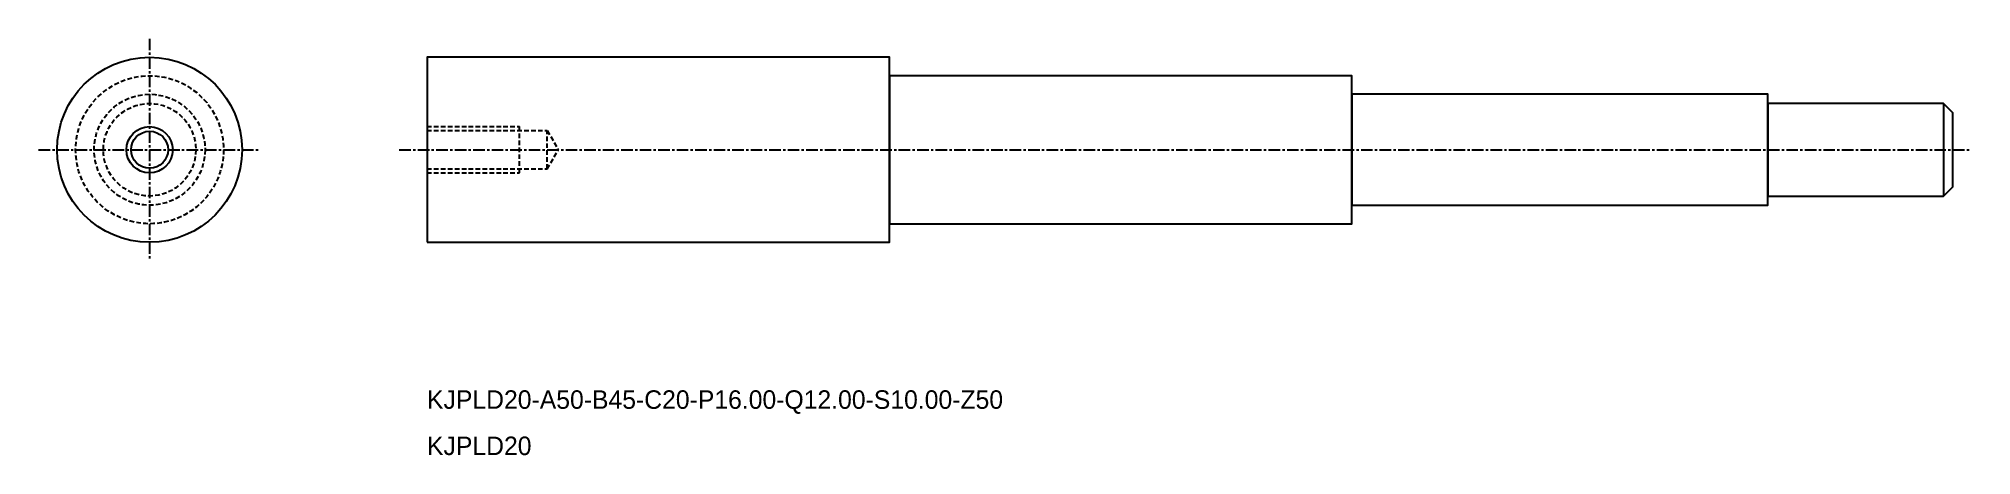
# Model space of a CAD drawing. Extents: x -2358 to -2149, y -882 to -837.
import ezdxf

# ---------------------------------------------------------------- set-up
doc = ezdxf.new("R2010")
doc.units = 0
doc.linetypes.add('CENTER', pattern=[2, 1.25, -0.25, 0.25, -0.25])
doc.linetypes.add('DASHED', pattern=[0.75, 0.5, -0.25])
doc.layers.get('0').update_dxf_attribs({"linetype": 'CONTINUOUS'})
doc.layers.add('CENTER', color=1, linetype='CENTER')

msp = doc.modelspace()

# ---------------------------------------------------------------- linework, layer by layer
at = {"color": 7, "linetype": 'CONTINUOUS'}
msp.add_line((-2152.43, -844.26), (-2152.43, -854.26), dxfattribs=at)
at = {"color": 3, "linetype": 'DASHED'}
for p, q in [((-2316.43, -846.76), (-2306.43, -846.76)), ((-2316.43, -847.19), (-2303.43, -847.19)), ((-2306.43, -851.76), (-2306.43, -846.76)), ((-2303.43, -847.19), (-2302.24, -849.26)), ((-2303.43, -851.32), (-2303.43, -847.19)), ((-2303.43, -851.32), (-2302.24, -849.26)), ((-2316.43, -851.32), (-2303.43, -851.32)), ((-2316.43, -851.76), (-2306.43, -851.76))]:
    msp.add_line(p, q, dxfattribs=at)
at = {"color": 7, "linetype": 'CONTINUOUS'}
for points in [[(-2316.43, -859.26), (-2266.43, -859.26), (-2266.43, -839.26), (-2316.43, -839.26)], [(-2266.43, -857.26), (-2216.43, -857.26), (-2216.43, -841.26), (-2266.43, -841.26)], [(-2216.43, -855.26), (-2171.43, -855.26), (-2171.43, -843.26), (-2216.43, -843.26)], [(-2171.43, -854.26), (-2152.43, -854.26), (-2151.43, -853.26), (-2151.43, -845.26), (-2152.43, -844.26), (-2171.43, -844.26)]]:
    msp.add_lwpolyline(points, close=True, dxfattribs=at)
for radius in [10, 2]:
    msp.add_circle((-2346.43, -849.26), radius, dxfattribs=at)
at = {"color": 3, "linetype": 'DASHED'}
for radius in [8, 6, 5]:
    msp.add_circle((-2346.43, -849.26), radius, dxfattribs=at)
at = {"color": 3, "linetype": 'CONTINUOUS'}
msp.add_circle((-2346.43, -849.26), 2.5, dxfattribs=at)
at = {"layer": 'CENTER', "color": 1, "linetype": 'CENTER'}
for p, q in [((-2346.43, -837.26), (-2346.43, -861.26)), ((-2358.43, -849.26), (-2334.43, -849.26))]:
    msp.add_line(p, q, dxfattribs=at)
at = {"layer": 'CENTER'}
msp.add_line((-2319.43, -849.26), (-2149.43, -849.26), dxfattribs=at)

# ---------------------------------------------------------------- texts
at = {"color": 7, "linetype": 'CONTINUOUS'}
for s, p in [('KJPLD20-A50-B45-C20-P16.00-Q12.00-S10.00-Z50', (-2316.43, -877.26)), ('KJPLD20', (-2316.43, -882.26))]:
    msp.add_text(s, height=2, dxfattribs=at).set_placement(p)

doc.saveas('drawing.dxf')
